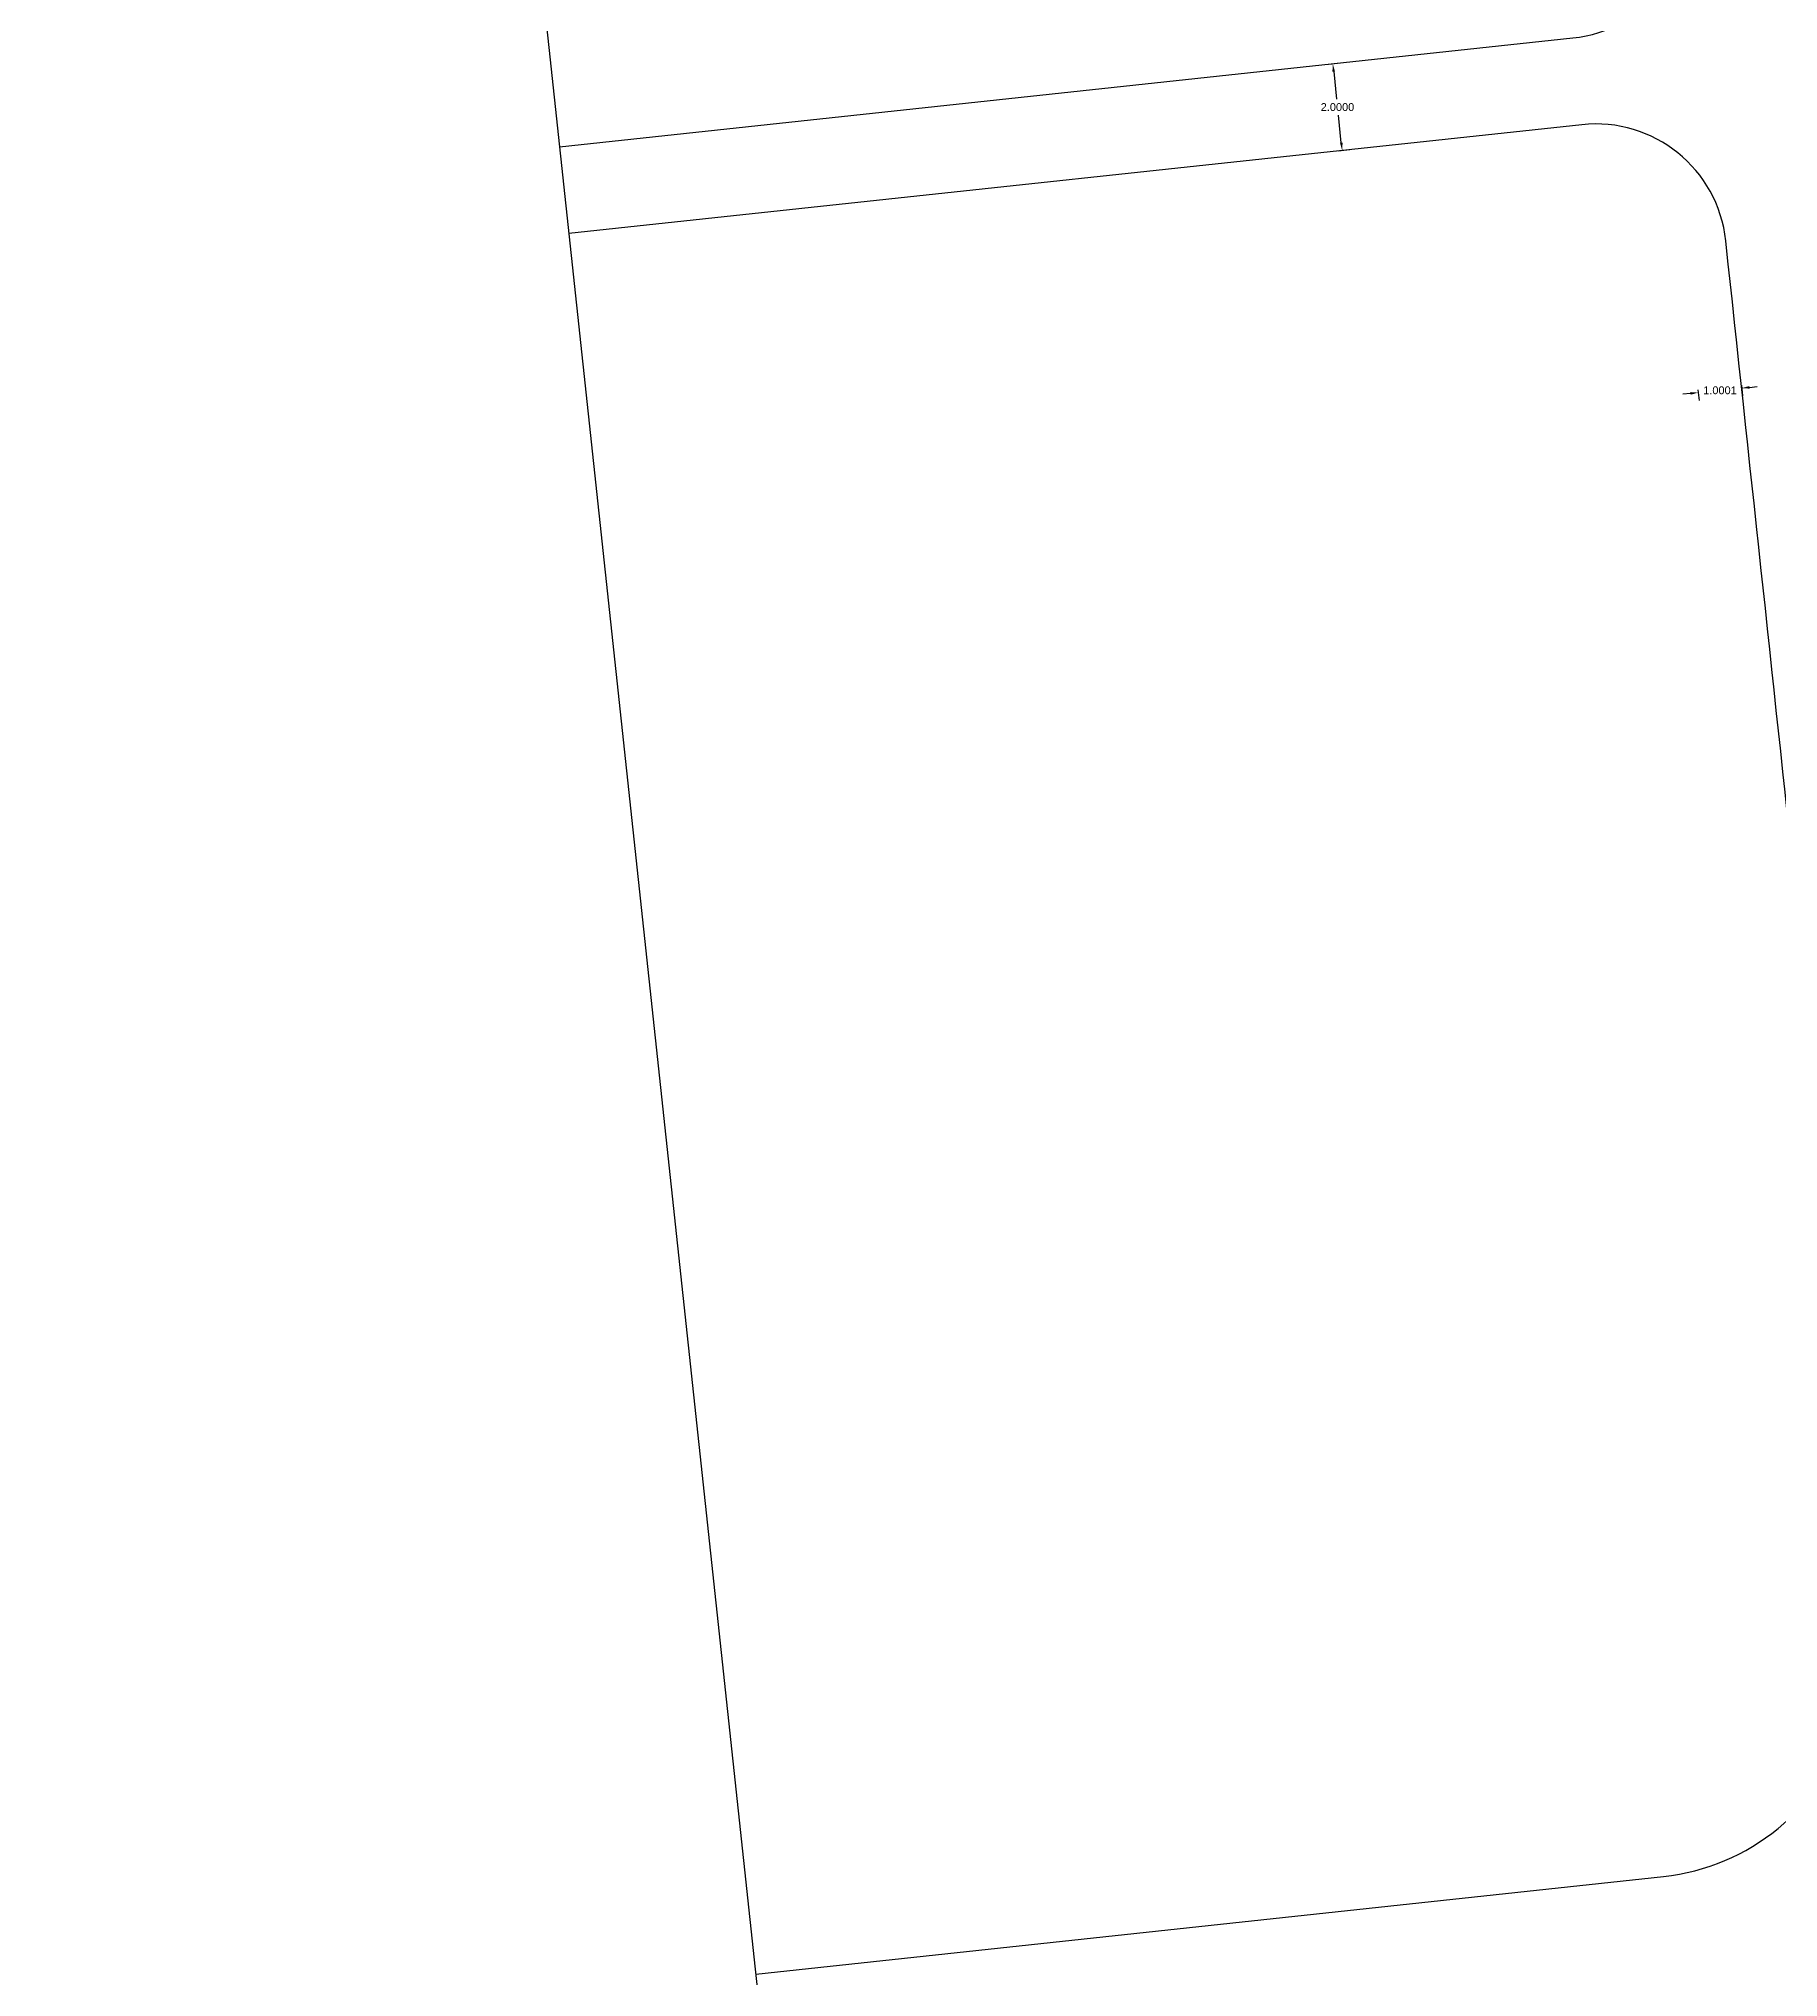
# Model space of a CAD drawing. Extents: x 309418 to 1212698, y 3438380 to 6877191.
# Drawn here: x 606280.64 to 606320.56, y 3438868.31 to 3438912.78 of the extents above; entities that cross this region are included whole.
import ezdxf

# ---------------------------------------------------------------- set-up
doc = ezdxf.new("R2010")
doc.units = 0
doc.header["$MEASUREMENT"] = 0
for name, color, linetype in [('CR-GL$0$CR-SW', 4, 'Continuous'), ('DRAFT LINES', 32, 'Continuous'), ('LA-FLOWERING-TREE', 221, 'Continuous')]:
    doc.layers.add(name, color=color, linetype=linetype)
doc.styles.get("Standard").update_dxf_attribs({"font": 'arial.ttf'})
doc.dimstyles.get("Standard").update_dxf_attribs({"dimtxt": 0.18, "dimasz": 0.18, "dimexe": 0.18, "dimexo": 0.0625, "dimgap": 0.09, "dimtad": 0, "dimtih": 1, "dimtoh": 1, "dimdec": 4, "dimzin": 0, "dimdsep": 46, "dimtxsty": 'Standard', "dimcen": 0.09, "dimadec": 0, "dimazin": 0, "dimtfac": 1, "dimtdec": 4, "dimtofl": 0, "dimtmove": 0, "dimatfit": 3, "dimfxl": 1, "dimtolj": 1, "dimtzin": 0, "dimarcsym": 0})

# ---------------------------------------------------------------- blocks, each defined once
blk = doc.blocks.new('*D501')
at = {"layer": 'LA-FLOWERING-TREE', "color": 0, "lineweight": -2, "transparency": 16777216}
for p, q in [((606318.547, 3438904.643), (606318.368, 3438904.625)), ((606318.719, 3438904.728), (606318.745, 3438904.482)), ((606319.714, 3438904.83), (606319.74, 3438904.585)), ((606319.9, 3438904.782), (606320.079, 3438904.801))]:
    blk.add_line(p, q, dxfattribs=at)
at = {"layer": 'LA-FLOWERING-TREE', "color": 0, "transparency": 16777216}
for points in [[(606318.544, 3438904.673), (606318.55, 3438904.613), (606318.726, 3438904.661)], [(606319.897, 3438904.812), (606319.903, 3438904.753), (606319.721, 3438904.764)]]:
    blk.add_solid(points, dxfattribs=at)
at = {"layer": 'LA-FLOWERING-TREE', "color": 0, "transparency": 16777216, "insert": (606319.224, 3438904.713), "char_height": 0.18, "attachment_point": 5}
blk.add_mtext('\\A1;1.0001', dxfattribs=at)
blk = doc.blocks.new('*D504')
at = {"layer": 'LA-FLOWERING-TREE', "color": 0, "lineweight": -2, "transparency": 16777216}
for p, q in [((606310.249, 3438912.195), (606310.518, 3438912.224)), ((606310.359, 3438912.026), (606310.427, 3438911.393)), ((606310.534, 3438910.395), (606310.466, 3438911.029)), ((606310.462, 3438910.207), (606310.732, 3438910.236))]:
    blk.add_line(p, q, dxfattribs=at)
at = {"layer": 'LA-FLOWERING-TREE', "color": 0, "transparency": 16777216}
for points in [[(606310.388, 3438912.029), (606310.329, 3438912.023), (606310.339, 3438912.205)], [(606310.564, 3438910.399), (606310.504, 3438910.392), (606310.553, 3438910.216)]]:
    blk.add_solid(points, dxfattribs=at)
at = {"layer": 'LA-FLOWERING-TREE', "color": 0, "transparency": 16777216, "insert": (606310.446, 3438911.211), "char_height": 0.18, "attachment_point": 5}
blk.add_mtext('\\A1;2.0000', dxfattribs=at)

msp = doc.modelspace()

# ---------------------------------------------------------------- linework, layer by layer
at = {"layer": 'CR-GL$0$CR-SW'}
msp.add_line((606280.64218, 3439021.44618), (606300.77905, 3438834.12542), dxfattribs=at)
at = {"layer": 'DRAFT LINES'}
for points in [[(606327.86622, 3438834.18895, -0.40201528), (606322.63774, 3438838.72461, 0.00399203), (606320.41212, 3438860.96636, -0.19893596), (606322.75147, 3438868.95033, 0.19845624), (606325.55205, 3438878.47585, 0.00041433), (606322.33849, 3438908.47921, -0.0007267), (606321.49492, 3438916.40199, 0.00123263), (606318.06687, 3438948.2914, -0.11893283), (606319.52843, 3438958.72513, 0.12134454), (606320.36179, 3438964.88738), (606317.31945, 3438993.18832, -0.42878542), (606326.68654, 3439004.24058, 0.00289643), (606329.85049, 3439004.4414, -0.44426602), (606340.53652, 3438994.14212, 0.01835834), (606340.67463, 3438962.66355, 0.21504704), (606345.46499, 3438953.109, -0.21630513), (606348.04571, 3438947.9306, -0.01765999), (606348.07977, 3438913.00293, 0.03281001), (606349.03048, 3438882.59523, 0.15429194), (606354.21881, 3438870.42632, -0.15814121), (606358.26082, 3438860.74499, -0.00337914), (606359.37274, 3438845.95966, -0.41961014), (606349.89501, 3438835.28959)], [(606292.59066, 3438910.29689), (606315.84791, 3438912.79703, 0.4134915), (606318.51086, 3438916.09314, 0.00117644), (606315.24397, 3438946.51527, 0.41355768), (606311.94123, 3438949.17075), (606288.68055, 3438946.67024)], [(606297.09668, 3438868.38026), (606317.92535, 3438870.61933, 0.29749358), (606322.15702, 3438874.07928, 0.10360741), (606322.56885, 3438878.15883, 0.00041418), (606319.35695, 3438908.14677, 0.41408481), (606316.05363, 3438910.80762), (606292.80443, 3438908.30834)]]:
    msp.add_lwpolyline(points, format="xyb", dxfattribs=at)

# ---------------------------------------------------------------- dimensions: what is measured, and where the dimension line sits
at = {"layer": 'LA-FLOWERING-TREE'}
for p1, p2, distance, picture, middle in [((606310.4003, 3438910.19989), (606310.18654, 3438912.18843), -0.15378, '*D504', (606310.44632, 3438911.2106)), ((606318.71307, 3438904.79015, -0.0029), (606319.70792, 3438904.89262), -0.12939, '*D501', (606319.22375, 3438904.71268))]:
    dim = msp.add_aligned_dim(p1=p1, p2=p2, distance=distance, dimstyle='Standard', dxfattribs=at)
    dim.commit()
    dim.dimension.update_dxf_attribs({"geometry": picture, "text_midpoint": middle})

doc.saveas('drawing.dxf')
